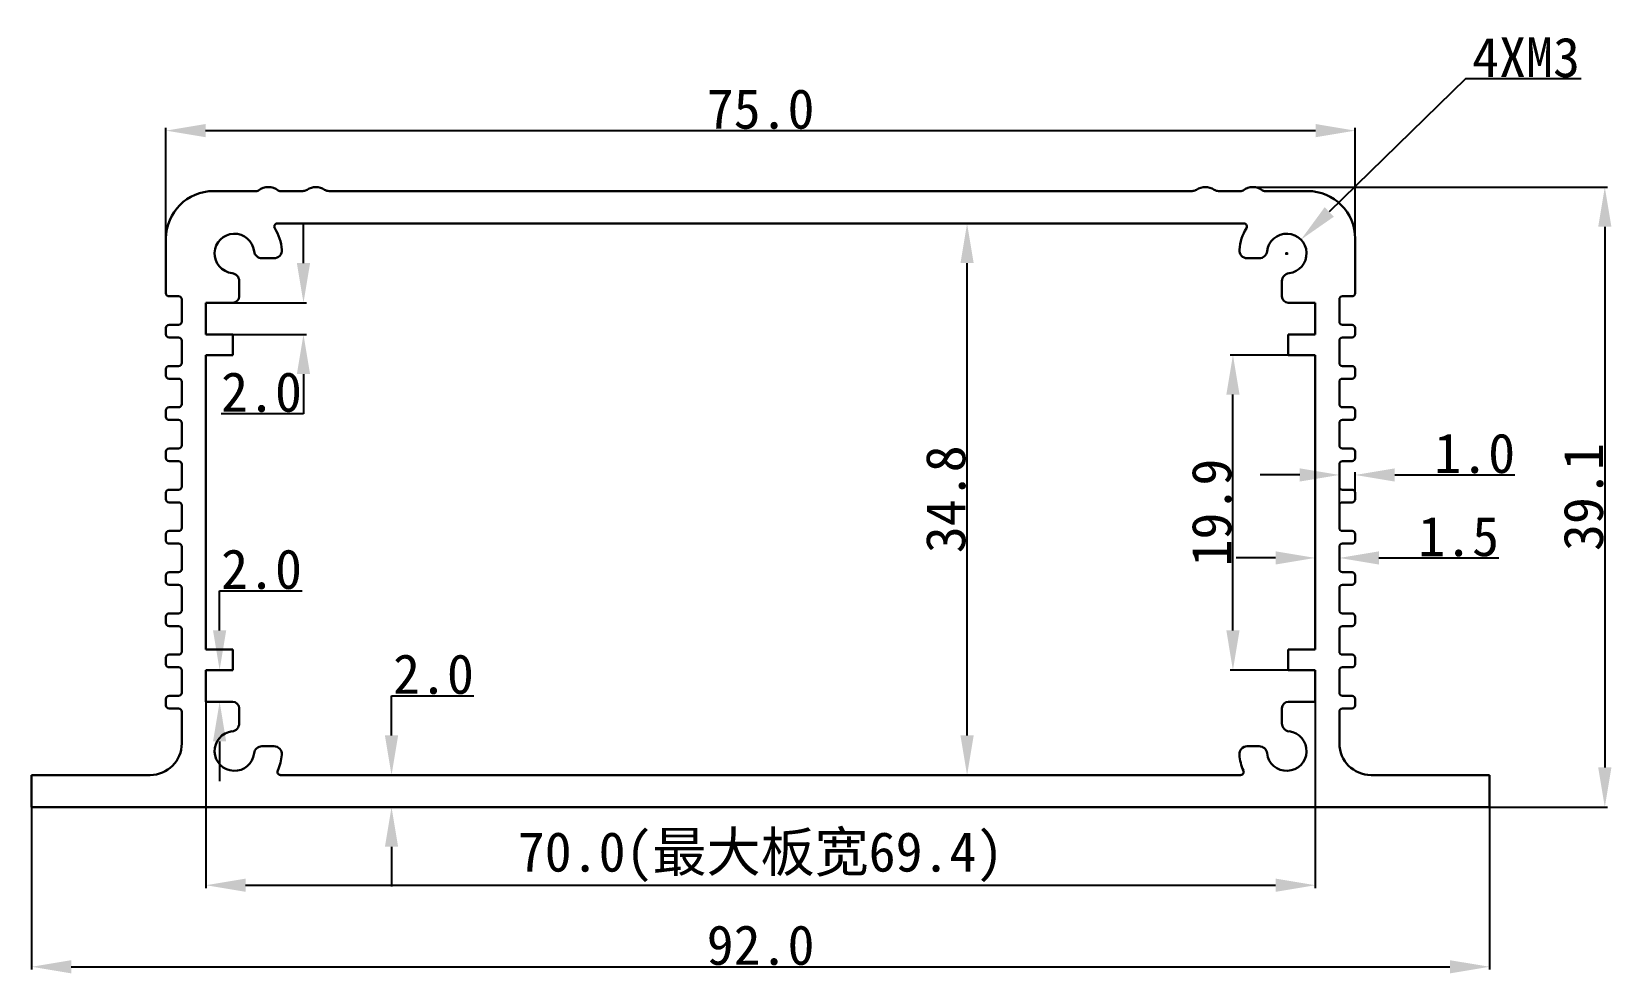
# Model space of a CAD drawing. Header units: inches. Extents: x 47.8 to 147.5, y 19.1 to 78.5.
import ezdxf

# ---------------------------------------------------------------- set-up
doc = ezdxf.new("R2010")
doc.units = ezdxf.units.IN
doc.header["$MEASUREMENT"] = 0
doc.layers.get('Defpoints').update_dxf_attribs({"color": 3})
doc.layers.add('壳体层', color=7, linetype='Continuous', lineweight=30)
doc.layers.add('标注层', color=7, linetype='Continuous')
doc.layers.add('槽宽标注', color=30, linetype='Continuous')
doc.styles.get("Standard").update_dxf_attribs({"font": 'simhei.ttf'})
doc.dimstyles.get("Standard").update_dxf_attribs({"dimtxt": 2.5, "dimasz": 2.5, "dimexe": 0.18, "dimexo": 0.0625, "dimgap": 0.09, "dimtad": 1, "dimtoh": 1, "dimdec": 1, "dimzin": 0, "dimdsep": 46, "dimtxsty": 'Standard', "dimcen": 0.09, "dimadec": 0, "dimazin": 0, "dimtfac": 1, "dimtdec": 1, "dimtofl": 0, "dimtmove": 0, "dimatfit": 3, "dimfxl": 1, "dimtolj": 1, "dimtzin": 0, "dimarcsym": 0})

# ---------------------------------------------------------------- blocks, each defined once
blk = doc.blocks.new('*D12')
at = {"layer": 'Defpoints', "color": 0, "transparency": 16777216}
for p in [(47.774, 30.609), (139.774, 30.609), (139.774, 19.526)]:
    blk.add_point(p, dxfattribs=at)
at = {"layer": '标注层', "color": 0, "lineweight": -2, "transparency": 16777216}
for p, q in [((47.774, 30.547), (47.774, 19.346)), ((139.774, 30.547), (139.774, 19.346)), ((50.274, 19.526), (137.274, 19.526))]:
    blk.add_line(p, q, dxfattribs=at)
at = {"layer": '标注层', "color": 0, "transparency": 16777216}
for points in [[(50.274, 19.942), (50.274, 19.109), (47.774, 19.526)], [(137.274, 19.942), (137.274, 19.109), (139.774, 19.526)]]:
    blk.add_solid(points, dxfattribs=at)
at = {"layer": '标注层', "color": 0, "transparency": 16777216, "insert": (93.774, 20.88), "char_height": 2.5, "attachment_point": 5}
blk.add_mtext('\\A1;92.0', dxfattribs=at)
blk = doc.blocks.new('*D13')
at = {"layer": 'Defpoints', "color": 0, "transparency": 16777216}
for p in [(131.294, 72.272), (56.254, 63.74), (131.294, 63.74)]:
    blk.add_point(p, dxfattribs=at)
at = {"layer": '标注层', "color": 0, "lineweight": -2, "transparency": 16777216}
for p, q in [((56.254, 63.803), (56.254, 72.452)), ((58.754, 72.272), (128.794, 72.272)), ((131.294, 63.803), (131.294, 72.452))]:
    blk.add_line(p, q, dxfattribs=at)
at = {"layer": '标注层', "color": 0, "transparency": 16777216}
for points in [[(58.754, 72.689), (58.754, 71.856), (56.254, 72.272)], [(128.794, 72.689), (128.794, 71.856), (131.294, 72.272)]]:
    blk.add_solid(points, dxfattribs=at)
at = {"layer": '标注层', "color": 0, "transparency": 16777216, "insert": (93.774, 73.626), "char_height": 2.5, "attachment_point": 5}
blk.add_mtext('\\A1;75.0', dxfattribs=at)
blk = doc.blocks.new('*D14')
at = {"layer": 'Defpoints', "color": 0, "transparency": 16777216}
for p in [(58.774, 37.24), (128.774, 37.24), (128.774, 24.672)]:
    blk.add_point(p, dxfattribs=at)
at = {"layer": '槽宽标注', "color": 0, "lineweight": -2, "transparency": 16777216}
for p, q in [((58.774, 37.178), (58.774, 24.492)), ((128.774, 37.178), (128.774, 24.492)), ((61.274, 24.672), (126.274, 24.672))]:
    blk.add_line(p, q, dxfattribs=at)
at = {"layer": '槽宽标注', "color": 0, "transparency": 16777216}
for points in [[(61.274, 25.088), (61.274, 24.255), (58.774, 24.672)], [(126.274, 25.088), (126.274, 24.255), (128.774, 24.672)]]:
    blk.add_solid(points, dxfattribs=at)
at = {"layer": '槽宽标注', "color": 0, "transparency": 16777216, "insert": (93.774, 26.447), "char_height": 2.5, "attachment_point": 5}
blk.add_mtext('\\A1;70.0(最大板宽69.4)', dxfattribs=at)
blk = doc.blocks.new('*D15')
at = {"layer": 'Defpoints', "color": 0, "transparency": 16777216}
for p in [(59.623, 38.24), (59.638, 38.24), (59.623, 36.24)]:
    blk.add_point(p, dxfattribs=at)
at = {"layer": '标注层', "color": 0, "lineweight": -2, "transparency": 16777216}
for p, q in [((59.638, 40.74), (59.638, 43.24)), ((59.638, 43.24), (64.84, 43.24)), ((59.686, 38.24), (59.818, 38.24)), ((59.686, 36.24), (59.818, 36.24)), ((59.638, 33.74), (59.638, 31.24))]:
    blk.add_line(p, q, dxfattribs=at)
at = {"layer": '标注层', "color": 0, "transparency": 16777216}
for points in [[(59.221, 40.74), (60.054, 40.74), (59.638, 38.24)], [(59.221, 33.74), (60.054, 33.74), (59.638, 36.24)]]:
    blk.add_solid(points, dxfattribs=at)
at = {"layer": '标注层', "color": 0, "transparency": 16777216, "insert": (62.284, 44.594), "char_height": 2.5, "attachment_point": 5}
blk.add_mtext('\\A1;2.0', dxfattribs=at)
blk = doc.blocks.new('*D16')
at = {"layer": 'Defpoints', "color": 0, "transparency": 16777216}
for p in [(59.638, 61.416), (59.638, 59.416), (64.93, 59.416)]:
    blk.add_point(p, dxfattribs=at)
at = {"layer": '标注层', "color": 0, "lineweight": -2, "transparency": 16777216}
for p, q in [((64.93, 63.916), (64.93, 66.416)), ((59.7, 61.416), (65.11, 61.416)), ((59.7, 59.416), (65.11, 59.416)), ((64.93, 56.916), (64.93, 54.416)), ((64.93, 54.416), (59.727, 54.416))]:
    blk.add_line(p, q, dxfattribs=at)
at = {"layer": '标注层', "color": 0, "transparency": 16777216}
for points in [[(64.513, 63.916), (65.346, 63.916), (64.93, 61.416)], [(64.513, 56.916), (65.346, 56.916), (64.93, 59.416)]]:
    blk.add_solid(points, dxfattribs=at)
at = {"layer": '标注层', "color": 0, "transparency": 16777216, "insert": (62.283, 55.77), "char_height": 2.5, "attachment_point": 5}
blk.add_mtext('\\A1;2.0', dxfattribs=at)
blk = doc.blocks.new('*D17')
at = {"layer": 'Defpoints', "color": 0, "transparency": 16777216}
for p in [(70.486, 31.62), (70.486, 31.62), (70.486, 29.598)]:
    blk.add_point(p, dxfattribs=at)
at = {"layer": '标注层', "color": 0, "lineweight": -2, "transparency": 16777216}
for p, q in [((70.486, 34.12), (70.486, 36.62)), ((70.486, 36.62), (75.688, 36.62)), ((70.423, 31.62), (70.306, 31.62)), ((70.423, 29.598), (70.306, 29.598)), ((70.486, 27.098), (70.486, 24.598))]:
    blk.add_line(p, q, dxfattribs=at)
at = {"layer": '标注层', "color": 0, "transparency": 16777216}
for points in [[(70.069, 34.12), (70.902, 34.12), (70.486, 31.62)], [(70.069, 27.098), (70.902, 27.098), (70.486, 29.598)]]:
    blk.add_solid(points, dxfattribs=at)
at = {"layer": '标注层', "color": 0, "transparency": 16777216, "insert": (73.132, 37.974), "char_height": 2.5, "attachment_point": 5}
blk.add_mtext('\\A1;2.0', dxfattribs=at)
blk = doc.blocks.new('*D18')
at = {"layer": 'Defpoints', "color": 0, "transparency": 16777216}
for p in [(128.774, 45.386), (130.294, 45.317), (130.294, 45.317)]:
    blk.add_point(p, dxfattribs=at)
at = {"layer": '标注层', "color": 0, "lineweight": -2, "transparency": 16777216}
for p, q in [((126.274, 45.317), (123.774, 45.317)), ((128.774, 45.324), (128.774, 45.137)), ((130.294, 45.38), (130.294, 45.497)), ((132.794, 45.317), (140.348, 45.317))]:
    blk.add_line(p, q, dxfattribs=at)
at = {"layer": '标注层', "color": 0, "transparency": 16777216}
for points in [[(126.274, 45.734), (126.274, 44.901), (128.774, 45.317)], [(132.794, 45.734), (132.794, 44.901), (130.294, 45.317)]]:
    blk.add_solid(points, dxfattribs=at)
at = {"layer": '标注层', "color": 0, "transparency": 16777216, "insert": (137.821, 46.657), "char_height": 2.5, "attachment_point": 5}
blk.add_mtext('\\A1;1.5', dxfattribs=at)
blk = doc.blocks.new('*D19')
at = {"layer": 'Defpoints', "color": 0, "transparency": 16777216}
for p in [(131.294, 50.551), (131.294, 49.222), (130.294, 47.92)]:
    blk.add_point(p, dxfattribs=at)
at = {"layer": '标注层', "color": 0, "lineweight": -2, "transparency": 16777216}
for p, q in [((127.794, 50.551), (125.294, 50.551)), ((130.294, 47.982), (130.294, 50.731)), ((131.294, 49.285), (131.294, 50.731)), ((133.794, 50.551), (141.376, 50.551))]:
    blk.add_line(p, q, dxfattribs=at)
at = {"layer": '标注层', "color": 0, "transparency": 16777216}
for points in [[(127.794, 50.967), (127.794, 50.134), (130.294, 50.551)], [(133.794, 50.967), (133.794, 50.134), (131.294, 50.551)]]:
    blk.add_solid(points, dxfattribs=at)
at = {"layer": '标注层', "color": 0, "transparency": 16777216, "insert": (138.835, 51.905), "char_height": 2.5, "attachment_point": 5}
blk.add_mtext('\\A1;1.0', dxfattribs=at)
blk = doc.blocks.new('*D20')
at = {"layer": 'Defpoints', "color": 0, "transparency": 16777216}
for p in [(124.836, 68.708), (130.968, 29.598), (147.045, 29.598)]:
    blk.add_point(p, dxfattribs=at)
at = {"layer": '标注层', "color": 0, "lineweight": -2, "transparency": 16777216}
for p, q in [((124.898, 68.708), (147.225, 68.708)), ((147.045, 66.208), (147.045, 32.098)), ((131.031, 29.598), (147.225, 29.598))]:
    blk.add_line(p, q, dxfattribs=at)
at = {"layer": '标注层', "color": 0, "transparency": 16777216}
for points in [[(146.628, 66.208), (147.461, 66.208), (147.045, 68.708)], [(146.628, 32.098), (147.461, 32.098), (147.045, 29.598)]]:
    blk.add_solid(points, dxfattribs=at)
at = {"layer": '标注层', "color": 0, "transparency": 16777216, "insert": (145.705, 49.153), "char_height": 2.5, "attachment_point": 5, "rotation": 90}
blk.add_mtext('\\A1;39.1', dxfattribs=at)
blk = doc.blocks.new('*D21')
at = {"layer": 'Defpoints', "color": 0, "transparency": 16777216}
for p in [(127.869, 65.393), (126.081, 63.647)]:
    blk.add_point(p, dxfattribs=at)
at = {"layer": '标注层', "color": 0, "lineweight": -2, "transparency": 16777216}
for p, q in [((138.258, 75.537), (129.658, 67.14)), ((145.56, 75.537), (138.258, 75.537)), ((126.885, 64.52), (127.065, 64.52)), ((126.975, 64.43), (126.975, 64.61))]:
    blk.add_line(p, q, dxfattribs=at)
at = {"layer": '标注层', "color": 0, "transparency": 16777216}
blk.add_solid([(129.367, 67.438), (129.949, 66.842), (127.869, 65.393)], dxfattribs=at)
at = {"layer": '标注层', "color": 0, "transparency": 16777216, "insert": (142.077, 76.877), "char_height": 2.5, "attachment_point": 5}
blk.add_mtext('\\A1;{\\f@SimHei|b0|i0|c134|p49;4XM3}', dxfattribs=at)
blk = doc.blocks.new('*D22')
at = {"layer": 'Defpoints', "color": 0, "transparency": 16777216}
for p in [(106.804, 66.416), (111.597, 66.416), (110.598, 31.62)]:
    blk.add_point(p, dxfattribs=at)
at = {"layer": '标注层', "color": 0, "lineweight": -2, "transparency": 16777216}
for p, q in [((111.534, 66.416), (106.624, 66.416)), ((106.804, 34.12), (106.804, 63.916)), ((110.536, 31.62), (106.624, 31.62))]:
    blk.add_line(p, q, dxfattribs=at)
at = {"layer": '标注层', "color": 0, "transparency": 16777216}
for points in [[(106.387, 63.916), (107.221, 63.916), (106.804, 66.416)], [(106.387, 34.12), (107.221, 34.12), (106.804, 31.62)]]:
    blk.add_solid(points, dxfattribs=at)
at = {"layer": '标注层', "color": 0, "transparency": 16777216, "insert": (105.464, 49.018), "char_height": 2.5, "attachment_point": 5, "rotation": 90}
blk.add_mtext('\\A1;34.8', dxfattribs=at)
blk = doc.blocks.new('*D23')
at = {"layer": 'Defpoints', "color": 0, "transparency": 16777216}
for p in [(123.579, 58.116), (127.924, 58.116), (127.924, 38.24)]:
    blk.add_point(p, dxfattribs=at)
at = {"layer": '标注层', "color": 0, "lineweight": -2, "transparency": 16777216}
for p, q in [((127.862, 58.116), (123.399, 58.116)), ((123.579, 40.74), (123.579, 55.616)), ((127.862, 38.24), (123.399, 38.24))]:
    blk.add_line(p, q, dxfattribs=at)
at = {"layer": '标注层', "color": 0, "transparency": 16777216}
for points in [[(123.163, 55.616), (123.996, 55.616), (123.579, 58.116)], [(123.163, 40.74), (123.996, 40.74), (123.579, 38.24)]]:
    blk.add_solid(points, dxfattribs=at)
at = {"layer": '标注层', "color": 0, "transparency": 16777216, "insert": (122.239, 48.178), "char_height": 2.5, "attachment_point": 5, "rotation": 90}
blk.add_mtext('\\A1;19.9', dxfattribs=at)

msp = doc.modelspace()

# ---------------------------------------------------------------- linework, layer by layer
at = {"layer": '壳体层'}
for p, q in [((59.254, 68.458), (61.979, 68.458)), ((64.883, 68.458), (63.445, 68.458)), ((121.007, 68.458), (66.541, 68.458)), ((122.665, 68.458), (124.103, 68.458)), ((128.294, 68.458), (125.569, 68.458)), ((63.286, 66.416), (124.261, 66.416)), ((56.254, 65.458), (56.254, 62.022)), ((131.294, 65.458), (131.294, 62.022)), ((62.311, 64.22), (63.065, 64.22)), ((125.236, 64.22), (124.483, 64.22)), ((56.454, 61.822), (57.054, 61.822)), ((60.873, 61.816), (60.873, 62.782)), ((126.675, 61.816), (126.675, 62.782)), ((131.094, 61.822), (130.494, 61.822)), ((57.254, 61.622), (57.254, 60.222)), ((58.774, 59.416), (58.774, 61.416)), ((58.774, 61.416), (60.473, 61.416)), ((128.774, 61.416), (127.075, 61.416)), ((128.774, 59.416), (128.774, 61.416)), ((130.294, 61.622), (130.294, 60.222)), ((56.254, 59.822), (56.254, 59.422)), ((57.054, 60.022), (56.454, 60.022)), ((130.494, 60.022), (131.094, 60.022)), ((131.294, 59.822), (131.294, 59.422)), ((56.454, 59.222), (57.054, 59.222)), ((57.254, 59.022), (57.254, 57.622)), ((60.474, 59.416), (58.774, 59.416)), ((60.474, 58.116), (60.474, 59.416)), ((127.074, 58.116), (127.074, 59.416)), ((127.074, 59.416), (128.774, 59.416)), ((130.294, 59.022), (130.294, 57.622)), ((131.094, 59.222), (130.494, 59.222)), ((58.774, 39.54), (58.774, 58.116)), ((60.474, 58.116), (58.774, 58.116)), ((127.074, 58.116), (128.774, 58.116)), ((128.774, 39.54), (128.774, 58.116)), ((56.254, 57.222), (56.254, 56.822)), ((57.054, 57.422), (56.454, 57.422)), ((130.494, 57.422), (131.094, 57.422)), ((131.294, 57.222), (131.294, 56.822)), ((56.454, 56.622), (57.054, 56.622)), ((57.254, 56.422), (57.254, 55.022)), ((130.294, 56.422), (130.294, 55.022)), ((131.094, 56.622), (130.494, 56.622)), ((56.254, 54.622), (56.254, 54.222)), ((57.054, 54.822), (56.454, 54.822)), ((56.454, 54.022), (57.054, 54.022)), ((130.494, 54.822), (131.094, 54.822)), ((131.094, 54.022), (130.494, 54.022)), ((131.294, 54.622), (131.294, 54.222)), ((57.254, 53.822), (57.254, 52.422)), ((130.294, 53.822), (130.294, 52.422)), ((56.254, 52.022), (56.254, 51.622)), ((57.054, 52.222), (56.454, 52.222)), ((130.494, 52.222), (131.094, 52.222)), ((131.294, 52.022), (131.294, 51.622)), ((56.454, 51.422), (57.054, 51.422)), ((57.254, 51.222), (57.254, 49.822)), ((130.294, 51.222), (130.294, 49.822)), ((131.094, 51.422), (130.494, 51.422)), ((56.254, 49.422), (56.254, 49.022)), ((57.054, 49.622), (56.454, 49.622)), ((130.494, 49.622), (131.094, 49.622)), ((131.294, 49.422), (131.294, 49.022)), ((56.454, 48.822), (57.054, 48.822)), ((57.254, 48.622), (57.254, 47.217)), ((130.294, 48.622), (130.294, 47.217)), ((131.094, 48.822), (130.494, 48.822)), ((57.054, 47.017), (56.454, 47.017)), ((130.494, 47.017), (131.094, 47.017)), ((56.254, 46.817), (56.254, 46.417)), ((56.454, 46.217), (57.054, 46.217)), ((57.254, 46.017), (57.254, 44.617)), ((130.294, 46.017), (130.294, 44.617)), ((131.094, 46.217), (130.494, 46.217)), ((131.294, 46.817), (131.294, 46.417)), ((56.254, 44.217), (56.254, 43.817)), ((57.054, 44.417), (56.454, 44.417)), ((130.494, 44.417), (131.094, 44.417)), ((131.294, 44.217), (131.294, 43.817)), ((56.454, 43.617), (57.054, 43.617)), ((57.254, 43.417), (57.254, 42.017)), ((130.294, 43.417), (130.294, 42.017)), ((131.094, 43.617), (130.494, 43.617)), ((56.254, 41.617), (56.254, 41.217)), ((57.054, 41.817), (56.454, 41.817)), ((56.454, 41.017), (57.054, 41.017)), ((130.494, 41.817), (131.094, 41.817)), ((131.094, 41.017), (130.494, 41.017)), ((131.294, 41.617), (131.294, 41.217)), ((57.254, 40.817), (57.254, 39.417)), ((130.294, 40.817), (130.294, 39.417)), ((56.254, 39.017), (56.254, 38.617)), ((57.054, 39.217), (56.454, 39.217)), ((60.474, 39.54), (58.774, 39.54)), ((60.474, 39.54), (60.474, 38.24)), ((127.074, 39.54), (127.074, 38.24)), ((127.074, 39.54), (128.774, 39.54)), ((130.494, 39.217), (131.094, 39.217)), ((131.294, 39.017), (131.294, 38.617)), ((56.454, 38.417), (57.054, 38.417)), ((57.254, 38.217), (57.254, 36.817)), ((60.474, 38.24), (58.774, 38.24)), ((58.774, 38.24), (58.774, 36.24)), ((127.074, 38.24), (128.774, 38.24)), ((128.774, 38.24), (128.774, 36.24)), ((130.294, 38.217), (130.294, 36.817)), ((131.094, 38.417), (130.494, 38.417)), ((56.254, 36.417), (56.254, 36.017)), ((57.054, 36.617), (56.454, 36.617)), ((58.774, 36.24), (60.473, 36.24)), ((128.774, 36.24), (127.075, 36.24)), ((130.494, 36.617), (131.094, 36.617)), ((131.294, 36.417), (131.294, 36.017)), ((56.454, 35.817), (57.054, 35.817)), ((57.253, 35.624), (57.253, 33.62)), ((60.873, 35.84), (60.873, 34.875)), ((126.675, 35.84), (126.675, 34.875)), ((130.294, 35.624), (130.295, 33.62)), ((131.094, 35.817), (130.494, 35.817)), ((62.311, 33.437), (63.065, 33.437)), ((125.236, 33.437), (124.483, 33.437)), ((47.774, 31.62), (55.253, 31.62)), ((47.774, 31.62), (47.774, 29.598)), ((63.489, 31.62), (124.058, 31.62)), ((132.295, 31.62), (139.774, 31.62)), ((139.774, 31.62), (139.774, 29.598)), ((139.774, 29.598), (47.774, 29.598))]:
    msp.add_line(p, q, dxfattribs=at)
for centre, radius, start, end in [((59.254, 65.458), 3, 90, 180), ((61.979, 68.658), 0.2, 270, 307.65846), ((62.712, 67.708), 1, 52.34154, 127.65846), ((63.445, 68.658), 0.2, 232.34154, 270), ((64.883, 68.958), 0.5, 270, 303.55731), ((65.712, 67.708), 1, 56.44269, 123.55731), ((66.541, 68.958), 0.5, 236.44269, 270), ((121.007, 68.958), 0.5, 270, 303.55731), ((121.836, 67.708), 1, 56.44269, 123.55731), ((122.665, 68.958), 0.5, 236.44269, 270), ((124.103, 68.658), 0.2, 270, 307.65846), ((124.836, 67.708), 1, 52.34154, 127.65846), ((125.569, 68.658), 0.2, 232.34154, 270), ((128.294, 65.458), 3, 360, 90), ((63.286, 66.216), 0.2, 90, 212.01076), ((60.573, 64.52), 3, 4.58857, 32.01076), ((126.975, 64.52), 3, 147.98924, 175.41143), ((124.261, 66.216), 0.2, 327.98924, 90), ((60.573, 64.52), 1.25, 6.56243, 263.43757), ((126.975, 64.52), 1.25, 276.56243, 173.43757), ((62.311, 64.72), 0.5, 186.56243, 270), ((63.065, 64.72), 0.5, 270, 4.58857), ((124.483, 64.72), 0.5, 175.41143, 270), ((125.236, 64.72), 0.5, 270, 353.43757), ((60.373, 62.782), 0.5, 360, 83.43757), ((127.175, 62.782), 0.5, 96.56243, 180), ((56.454, 62.022), 0.2, 180, 270), ((57.054, 61.622), 0.2, 0, 90), ((60.473, 61.816), 0.4, 270, 360), ((127.075, 61.816), 0.4, 180, 270), ((130.494, 61.622), 0.2, 90, 180), ((131.094, 62.022), 0.2, 270, 360), ((56.454, 59.822), 0.2, 90, 180), ((57.054, 60.222), 0.2, 270, 360), ((130.494, 60.222), 0.2, 180, 270), ((131.094, 59.822), 0.2, 0, 90), ((56.454, 59.422), 0.2, 180, 270), ((57.054, 59.022), 0.2, 360, 90), ((130.494, 59.022), 0.2, 90, 180), ((131.094, 59.422), 0.2, 270, 360), ((56.454, 57.222), 0.2, 90, 180), ((56.454, 56.822), 0.2, 180, 270), ((57.054, 57.622), 0.2, 270, 0), ((130.494, 57.622), 0.2, 180, 270), ((131.094, 57.222), 0.2, 360, 90), ((131.094, 56.822), 0.2, 270, 0), ((57.054, 56.422), 0.2, 0, 90), ((130.494, 56.422), 0.2, 90, 180), ((57.054, 55.022), 0.2, 270, 0), ((130.494, 55.022), 0.2, 180, 270), ((56.454, 54.622), 0.2, 90, 180), ((56.454, 54.222), 0.2, 180, 270), ((57.054, 53.822), 0.2, 0, 90), ((130.494, 53.822), 0.2, 90, 180), ((131.094, 54.622), 0.2, 0, 90), ((131.094, 54.222), 0.2, 270, 0), ((56.454, 52.022), 0.2, 90, 180), ((57.054, 52.422), 0.2, 270, 360), ((130.494, 52.422), 0.2, 180, 270), ((131.094, 52.022), 0.2, 360, 90), ((56.454, 51.622), 0.2, 180, 270), ((57.054, 51.222), 0.2, 360, 90), ((130.494, 51.222), 0.2, 90, 180), ((131.094, 51.622), 0.2, 270, 0), ((56.454, 49.422), 0.2, 90, 180), ((56.454, 49.022), 0.2, 180, 270), ((57.054, 49.822), 0.2, 270, 0), ((130.494, 49.822), 0.2, 180, 270), ((131.094, 49.422), 0.2, 360, 90), ((131.094, 49.022), 0.2, 270, 0), ((57.054, 48.622), 0.2, 360, 90), ((130.494, 48.622), 0.2, 90, 180), ((56.454, 46.817), 0.2, 90, 180), ((57.054, 47.217), 0.2, 270, 360), ((130.494, 47.217), 0.2, 180, 270), ((131.094, 46.817), 0.2, 0, 90), ((56.454, 46.417), 0.2, 180, 270), ((57.054, 46.017), 0.2, 360, 90), ((130.494, 46.017), 0.2, 90, 180), ((131.094, 46.417), 0.2, 270, 0), ((56.454, 44.217), 0.2, 90, 180), ((57.054, 44.617), 0.2, 270, 0), ((130.494, 44.617), 0.2, 180, 270), ((131.094, 44.217), 0.2, 0, 90), ((56.454, 43.817), 0.2, 180, 270), ((57.054, 43.417), 0.2, 360, 90), ((130.494, 43.417), 0.2, 90, 180), ((131.094, 43.817), 0.2, 270, 0), ((57.054, 42.017), 0.2, 270, 0), ((130.494, 42.017), 0.2, 180, 270), ((56.454, 41.617), 0.2, 90, 180), ((56.454, 41.217), 0.2, 180, 270), ((57.054, 40.817), 0.2, 360, 90), ((130.494, 40.817), 0.2, 90, 180), ((131.094, 41.617), 0.2, 360, 90), ((131.094, 41.217), 0.2, 270, 360), ((56.454, 39.017), 0.2, 90, 180), ((57.054, 39.417), 0.2, 270, 0), ((130.494, 39.417), 0.2, 180, 270), ((131.094, 39.017), 0.2, 360, 90), ((56.454, 38.617), 0.2, 180, 270), ((57.054, 38.217), 0.2, 360, 90), ((130.494, 38.217), 0.2, 90, 180), ((131.094, 38.617), 0.2, 270, 0), ((56.454, 36.417), 0.2, 90, 180), ((56.454, 36.017), 0.2, 180, 270), ((57.054, 36.817), 0.2, 270, 0), ((60.473, 35.84), 0.4, 0, 90), ((127.075, 35.84), 0.4, 90, 180), ((130.494, 36.817), 0.2, 180, 270), ((131.094, 36.417), 0.2, 0, 90), ((131.094, 36.017), 0.2, 270, 360), ((57.054, 35.617), 0.2, 0, 90), ((130.494, 35.617), 0.2, 90, 180), ((60.573, 33.137), 1.25, 96.56243, 353.43757), ((60.373, 34.875), 0.5, 276.56243, 0), ((126.975, 33.137), 1.25, 186.56243, 83.43757), ((127.175, 34.875), 0.5, 180, 263.43757), ((55.253, 33.62), 2, 270, 359.98949), ((62.311, 32.937), 0.5, 90, 173.43757), ((63.065, 32.937), 0.5, 355.41143, 90), ((124.483, 32.937), 0.5, 90, 184.58857), ((125.236, 32.937), 0.5, 6.56243, 90), ((132.295, 33.62), 2, 180.01014, 270), ((63.489, 31.82), 0.2, 155.71169, 270), ((60.573, 33.137), 3, 335.71169, 355.41143), ((126.975, 33.137), 3, 184.58857, 204.28831), ((124.058, 31.82), 0.2, 270, 24.28831)]:
    msp.add_arc(centre, radius, start, end, dxfattribs=at)

# ---------------------------------------------------------------- dimensions: what is measured, and where the dimension line sits
at = {"layer": '标注层'}
dim = msp.add_diameter_dim_2p(p1=(126.081, 63.647), p2=(127.869, 65.393), text='{\\f@SimHei|b0|i0|c134|p49;4XM3}', dimstyle='Standard', dxfattribs=at)
dim.commit()
dim.dimension.update_dxf_attribs({"geometry": '*D21', "text_midpoint": (142.077, 75.537), "dimtype": 163})
for base, p1, p2, picture, middle in [((131.294, 72.272), (56.254, 63.74), (131.294, 63.74), '*D13', (93.774, 73.626)), ((131.294, 50.551), (130.294, 47.92), (131.294, 49.222), '*D19', (138.835, 51.905)), ((130.294, 45.317), (128.774, 45.386), (130.294, 45.317), '*D18', (137.821, 46.657)), ((139.774, 19.526), (47.774, 30.609), (139.774, 30.609), '*D12', (93.774, 20.88))]:
    dim = msp.add_linear_dim(base=base, p1=p1, p2=p2, dimstyle='Standard', dxfattribs=at)
    dim.commit()
    dim.dimension.update_dxf_attribs({"geometry": picture, "text_midpoint": middle})
for base, p1, p2, picture, middle in [((147.045, 29.598), (124.836, 68.708), (130.968, 29.598), '*D20', (145.705, 49.153)), ((64.93, 59.416), (59.638, 61.416), (59.638, 59.416), '*D16', (62.283, 55.77)), ((106.804, 66.416), (110.598, 31.62), (111.597, 66.416), '*D22', (105.464, 49.018)), ((123.579, 58.116), (127.924, 38.24), (127.924, 58.116), '*D23', (122.239, 48.178)), ((59.638, 38.24), (59.623, 36.24), (59.623, 38.24), '*D15', (62.284, 44.594)), ((70.486, 31.62), (70.486, 29.598), (70.486, 31.62), '*D17', (73.132, 37.974))]:
    dim = msp.add_linear_dim(base=base, p1=p1, p2=p2, angle=90, dimstyle='Standard', dxfattribs=at)
    dim.commit()
    dim.dimension.update_dxf_attribs({"geometry": picture, "text_midpoint": middle})
at = {"layer": '槽宽标注'}
dim = msp.add_linear_dim(base=(128.774, 24.672), p1=(58.774, 37.24), p2=(128.774, 37.24), text='<>(最大板宽69.4)', dimstyle='Standard', dxfattribs=at)
dim.commit()
dim.dimension.update_dxf_attribs({"geometry": '*D14', "text_midpoint": (93.774, 26.447)})

doc.saveas('drawing.dxf')
